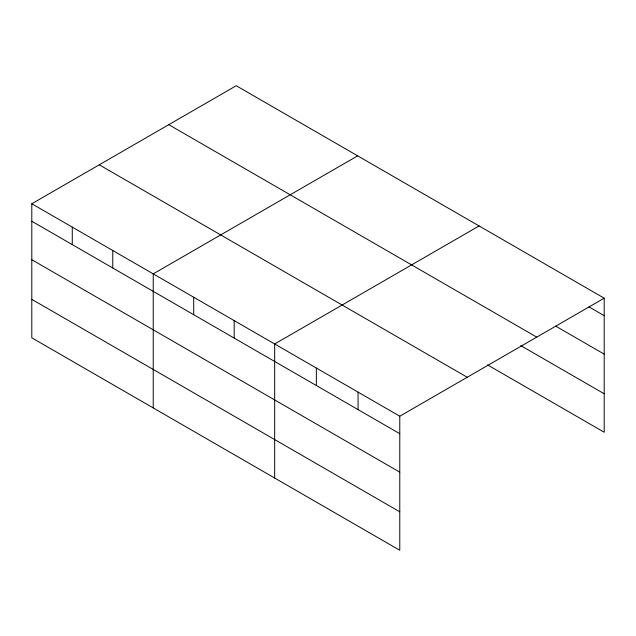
<?xml version="1.0" encoding="UTF-8"?>
<svg xmlns="http://www.w3.org/2000/svg" width="636" height="636" viewBox="0 0 636 636"><rect width="100%" height="100%" fill="white"/><g stroke="black" fill="none" stroke-linecap="round" stroke-linejoin="round"><path stroke-width="0.95" d="M31.8 203.759L399.774 416.206L399.774 550.267L31.8 337.819L31.8 203.759L236.226 85.733L604.2 298.181L604.2 432.242L487.597 364.921M357.663 155.844L153.228 273.87L153.228 407.922M479.091 225.947L274.665 343.973L274.665 478.034M399.774 416.206L604.2 298.181M588.88 306.822L604.2 315.671M555.689 326.125L604.2 354.133M168.771 124.688L536.736 337.128M520.797 345.618L604.2 393.771M99.264 164.811L467.229 377.259M31.8 221.249L399.774 433.696M31.8 259.719L399.774 472.158M31.8 299.349L399.774 511.797M358.068 392.134L358.068 409.616M316.362 368.053L316.362 385.535M234.183 320.608L234.183 338.09M193.71 297.235L193.71 314.725M112.755 250.497L112.755 267.987M72.273 227.131L72.273 244.614"/></g></svg>
